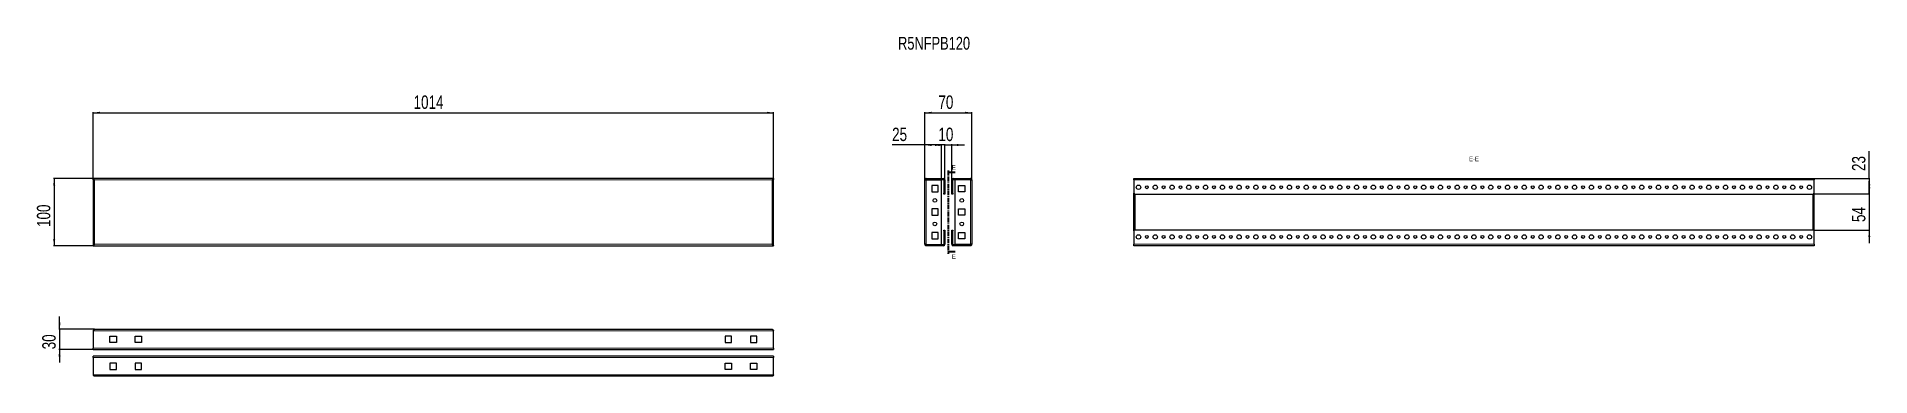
# Model space of a CAD drawing. Header units: millimetres. Extents: x -414 to 2319, y 38 to 544.
import ezdxf

# ---------------------------------------------------------------- set-up
doc = ezdxf.new("R2010")
doc.units = ezdxf.units.MM
doc.linetypes.add('CENTER', pattern=[10.16, 6.35, -1.27, 1.27, -1.27])
doc.layers.add('FORMAT', color=7, linetype='Continuous')
doc.styles.add('SLDTEXTSTYLE0', font='TXT', dxfattribs={"width": 0.75})
doc.dimstyles.new('SLDDIMSTYLE0', dxfattribs={"dimtxt": 20, "dimasz": 10, "dimexe": 0, "dimexo": 0.0625, "dimgap": 5, "dimtad": 2, "dimdec": 1, "dimrnd": 1e-09, "dimzin": 12, "dimdsep": 46, "dimtxsty": 'SLDTEXTSTYLE0', "dimsah": 1, "dimcen": 0.09, "dimadec": 0, "dimazin": 3, "dimtfac": 1, "dimtofl": 0, "dimtmove": 0, "dimatfit": 3, "dimfxl": 0, "dimfrac": 2, "dimtolj": 1, "dimtzin": 12, "dimarcsym": 0})
doc.dimstyles.new('SLDDIMSTYLE1', dxfattribs={"dimtxt": 20, "dimasz": 10, "dimexe": 0, "dimexo": 0.0625, "dimgap": 5, "dimtad": 2, "dimdec": 1, "dimrnd": 1e-09, "dimzin": 12, "dimdsep": 46, "dimtxsty": 'SLDTEXTSTYLE0', "dimsah": 1, "dimcen": 0.09, "dimadec": 0, "dimazin": 3, "dimtfac": 1, "dimtmove": 0, "dimatfit": 0, "dimfxl": 0, "dimfrac": 2, "dimtolj": 1, "dimtzin": 12, "dimarcsym": 0})

# ---------------------------------------------------------------- blocks, each defined once
blk = doc.blocks.new('_D')
at = {"layer": 'FORMAT'}
for p, q in [((-329.8, 330.6), (-329.8, 431.6)), ((-329.8, 430.6), (684.2, 430.6)), ((684.2, 330.6), (684.2, 431.6))]:
    blk.add_line(p, q, dxfattribs=at)
for points in [[(-329.8, 430.6), (-319.8, 429), (-319.8, 432.1)], [(684.2, 430.6), (674.2, 432.1), (674.2, 429)]]:
    blk.add_solid(points, dxfattribs=at)
at = {"layer": 'FORMAT', "insert": (147.7, 456.4), "char_height": 20, "attachment_point": 1, "style": 'SLDTEXTSTYLE0'}
blk.add_mtext('1014', dxfattribs=at)
blk = doc.blocks.new('_D_1')
at = {"layer": 'FORMAT'}
for p, q in [((-329.8, 332.6), (-388.9, 332.6)), ((-387.9, 332.6), (-387.9, 232.6)), ((-329.8, 232.6), (-388.9, 232.6))]:
    blk.add_line(p, q, dxfattribs=at)
for points in [[(-387.9, 332.6), (-389.5, 322.6), (-386.4, 322.6)], [(-387.9, 232.6), (-386.4, 242.6), (-389.5, 242.6)]]:
    blk.add_solid(points, dxfattribs=at)
at = {"layer": 'FORMAT', "insert": (-413.7, 260.4), "char_height": 20, "attachment_point": 1, "rotation": 90, "style": 'SLDTEXTSTYLE0'}
blk.add_mtext('100', dxfattribs=at)
blk = doc.blocks.new('_D_2')
at = {"layer": 'FORMAT'}
for p, q in [((909.7, 330.5), (909.7, 431.6)), ((909.7, 430.6), (979.7, 430.6)), ((979.7, 330.5), (979.7, 431.6))]:
    blk.add_line(p, q, dxfattribs=at)
for points in [[(909.7, 430.6), (919.7, 429), (919.7, 432.1)], [(979.7, 430.6), (969.7, 432.1), (969.7, 429)]]:
    blk.add_solid(points, dxfattribs=at)
at = {"layer": 'FORMAT', "insert": (929.9, 456.4), "char_height": 20, "attachment_point": 1, "style": 'SLDTEXTSTYLE0'}
blk.add_mtext('70', dxfattribs=at)
blk = doc.blocks.new('_D_3')
at = {"layer": 'FORMAT'}
for p, q in [((939.7, 330.5), (939.7, 383.6)), ((949.7, 330.5), (949.7, 383.6)), ((939.7, 382.6), (920.5, 382.6)), ((939.7, 382.6), (949.7, 382.6)), ((949.7, 382.6), (968.9, 382.6))]:
    blk.add_line(p, q, dxfattribs=at)
for points in [[(939.7, 382.6), (929.7, 384.1), (929.7, 381)], [(949.7, 382.6), (959.7, 381), (959.7, 384.1)]]:
    blk.add_solid(points, dxfattribs=at)
at = {"layer": 'FORMAT', "insert": (929.9, 408.4), "char_height": 20, "attachment_point": 1, "style": 'SLDTEXTSTYLE0'}
blk.add_mtext('10', dxfattribs=at)
blk = doc.blocks.new('_D_4')
at = {"layer": 'FORMAT'}
for p, q in [((909.7, 330.5), (909.7, 383.6)), ((934.7, 330.6), (934.7, 383.6)), ((909.7, 382.6), (860.9, 382.6)), ((934.7, 382.6), (909.7, 382.6))]:
    blk.add_line(p, q, dxfattribs=at)
for points in [[(909.7, 382.6), (919.7, 381), (919.7, 384.1)], [(934.7, 382.6), (924.7, 384.1), (924.7, 381)]]:
    blk.add_solid(points, dxfattribs=at)
at = {"layer": 'FORMAT', "insert": (860.9, 408.4), "char_height": 20, "attachment_point": 1, "style": 'SLDTEXTSTYLE0'}
blk.add_mtext('25', dxfattribs=at)
blk = doc.blocks.new('_D_5')
at = {"layer": 'FORMAT'}
for p, q in [((-379.9, 108), (-379.9, 127.3)), ((-327.7, 108), (-380.9, 108)), ((-379.9, 108), (-379.9, 78)), ((-329.8, 78), (-380.9, 78)), ((-379.9, 78), (-379.9, 58.8))]:
    blk.add_line(p, q, dxfattribs=at)
for points in [[(-379.9, 108), (-378.4, 118), (-381.5, 118)], [(-379.9, 78), (-381.5, 68), (-378.4, 68)]]:
    blk.add_solid(points, dxfattribs=at)
at = {"layer": 'FORMAT', "insert": (-405.7, 78.2), "char_height": 20, "attachment_point": 1, "rotation": 90, "style": 'SLDTEXTSTYLE0'}
blk.add_mtext('30', dxfattribs=at)
blk = doc.blocks.new('_D_6')
at = {"layer": 'FORMAT'}
for p, q in [((2317.3, 309.6), (2317.3, 328.8)), ((2234.1, 309.6), (2318.3, 309.6)), ((2317.3, 309.6), (2317.3, 255.6)), ((2234.1, 255.6), (2318.3, 255.6)), ((2317.3, 255.6), (2317.3, 236.3))]:
    blk.add_line(p, q, dxfattribs=at)
for points in [[(2317.3, 309.6), (2318.8, 319.6), (2315.7, 319.6)], [(2317.3, 255.6), (2315.7, 245.6), (2318.8, 245.6)]]:
    blk.add_solid(points, dxfattribs=at)
at = {"layer": 'FORMAT', "insert": (2291.5, 267.8), "char_height": 20, "attachment_point": 1, "rotation": 90, "style": 'SLDTEXTSTYLE0'}
blk.add_mtext('54', dxfattribs=at)
blk = doc.blocks.new('_D_7')
at = {"layer": 'FORMAT'}
for p, q in [((2317.3, 332.6), (2317.3, 373.3)), ((2235.1, 332.6), (2318.3, 332.6)), ((2317.3, 332.6), (2317.3, 309.6)), ((2234.1, 309.6), (2318.3, 309.6))]:
    blk.add_line(p, q, dxfattribs=at)
for points in [[(2317.3, 332.6), (2315.7, 322.6), (2318.8, 322.6)], [(2317.3, 309.6), (2318.8, 319.6), (2315.7, 319.6)]]:
    blk.add_solid(points, dxfattribs=at)
at = {"layer": 'FORMAT', "insert": (2291.5, 343.8), "char_height": 20, "attachment_point": 1, "rotation": 90, "style": 'SLDTEXTSTYLE0'}
blk.add_mtext('23', dxfattribs=at)

msp = doc.modelspace()

# ---------------------------------------------------------------- linework, layer by layer
at = {"color": 7, "linetype": 'Continuous', "lineweight": 25}
for p, q in [((684.22, 332.57), (-329.78, 332.57)), ((-329.78, 331.07), (-329.78, 332.57)), ((-329.78, 331.07), (-329.78, 330.57)), ((-329.78, 330.57), (-329.78, 234.57)), ((-329.78, 330.57), (-328.28, 330.57)), ((684.22, 330.57), (682.72, 330.57)), ((684.22, 332.57), (684.22, 331.07)), ((684.22, 330.57), (684.22, 331.07)), ((684.22, 234.57), (684.22, 330.57)), ((909.68, 234.67), (909.68, 330.47)), ((911.78, 332.57), (911.78, 331.07)), ((911.78, 332.57), (937.58, 332.57)), ((911.78, 331.07), (937.58, 331.07)), ((911.78, 330.57), (934.68, 330.57)), ((934.68, 234.57), (934.68, 330.57)), ((938.18, 330.47), (938.18, 310.57)), ((939.68, 330.47), (939.68, 310.57)), ((949.68, 310.57), (949.68, 330.47)), ((951.18, 310.57), (951.18, 330.47)), ((951.78, 332.57), (977.58, 332.57)), ((951.78, 331.07), (977.58, 331.07)), ((954.68, 234.57), (954.68, 330.57)), ((977.58, 330.57), (954.68, 330.57)), ((977.58, 331.07), (977.58, 332.57)), ((979.68, 330.47), (979.68, 234.67)), ((1221.1, 332.57), (2235.1, 332.57)), ((1221.1, 330.47), (1221.1, 332.57)), ((1221.1, 330.47), (1221.1, 310.57)), ((2235.1, 332.57), (2235.1, 330.47)), ((2235.1, 310.57), (2235.1, 330.47)), ((919.93, 322.32), (919.93, 312.82)), ((929.43, 322.32), (919.93, 322.32)), ((919.93, 312.82), (929.43, 312.82)), ((929.43, 312.82), (929.43, 322.32)), ((938.18, 309.57), (938.18, 310.57)), ((938.18, 310.57), (939.68, 310.57)), ((939.68, 309.57), (938.18, 309.57)), ((939.68, 310.57), (939.68, 309.57)), ((949.68, 310.57), (951.18, 310.57)), ((949.68, 309.57), (949.68, 310.57)), ((951.18, 309.57), (949.68, 309.57)), ((951.18, 310.57), (951.18, 309.57)), ((959.93, 322.32), (969.43, 322.32)), ((959.93, 312.82), (959.93, 322.32)), ((969.43, 312.82), (959.93, 312.82)), ((969.43, 322.32), (969.43, 312.82)), ((1221.1, 310.57), (1222.1, 309.57)), ((1221.1, 254.57), (1221.1, 310.57)), ((1222.1, 309.57), (2234.1, 309.57)), ((1222.6, 255.57), (1222.6, 309.57)), ((2233.6, 255.57), (2233.6, 309.57)), ((2234.1, 309.57), (2235.1, 310.57)), ((2235.1, 254.57), (2235.1, 310.57)), ((919.93, 287.32), (919.93, 277.82)), ((929.43, 287.32), (919.93, 287.32)), ((919.93, 277.82), (929.43, 277.82)), ((929.43, 277.82), (929.43, 287.32)), ((959.93, 287.32), (969.43, 287.32)), ((959.93, 277.82), (959.93, 287.32)), ((969.43, 277.82), (959.93, 277.82)), ((969.43, 287.32), (969.43, 277.82)), ((929.43, 252.32), (919.93, 252.32)), ((919.93, 252.32), (919.93, 242.82)), ((929.43, 242.82), (929.43, 252.32)), ((938.18, 254.57), (938.18, 255.57)), ((938.18, 255.57), (939.68, 255.57)), ((939.68, 254.57), (938.18, 254.57)), ((938.18, 254.57), (938.18, 234.67)), ((939.68, 255.57), (939.68, 254.57)), ((939.68, 254.57), (939.68, 234.67)), ((949.68, 255.57), (951.18, 255.57)), ((949.68, 254.57), (949.68, 255.57)), ((951.18, 254.57), (949.68, 254.57)), ((949.68, 234.67), (949.68, 254.57)), ((951.18, 255.57), (951.18, 254.57)), ((951.18, 234.67), (951.18, 254.57)), ((959.93, 252.32), (969.43, 252.32)), ((959.93, 242.82), (959.93, 252.32)), ((969.43, 252.32), (969.43, 242.82)), ((1222.1, 255.57), (1221.1, 254.57)), ((1221.1, 254.57), (1221.1, 234.67)), ((2234.1, 255.57), (1222.1, 255.57)), ((2235.1, 254.57), (2234.1, 255.57)), ((2235.1, 234.67), (2235.1, 254.57)), ((-328.28, 234.57), (-329.78, 234.57)), ((-329.78, 234.57), (-329.78, 234.07)), ((-329.78, 234.07), (-329.78, 232.57)), ((-329.78, 232.57), (684.22, 232.57)), ((682.72, 234.57), (684.22, 234.57)), ((684.22, 234.07), (684.22, 234.57)), ((684.22, 232.57), (684.22, 234.07)), ((911.78, 234.57), (934.68, 234.57)), ((911.78, 232.57), (911.78, 234.07)), ((937.58, 234.07), (911.78, 234.07)), ((937.58, 232.57), (911.78, 232.57)), ((919.93, 242.82), (929.43, 242.82)), ((977.58, 234.07), (951.78, 234.07)), ((977.58, 232.57), (951.78, 232.57)), ((977.58, 234.57), (954.68, 234.57)), ((969.43, 242.82), (959.93, 242.82)), ((977.58, 234.07), (977.58, 232.57)), ((1221.1, 232.57), (1221.1, 234.67)), ((2235.1, 232.57), (1221.1, 232.57)), ((2235.1, 234.67), (2235.1, 232.57)), ((-329.78, 105.92), (-329.78, 80.12)), ((-327.68, 108.02), (682.12, 108.02)), ((-304.78, 97.77), (-295.28, 97.77)), ((-304.78, 88.27), (-304.78, 97.77)), ((-295.28, 88.27), (-304.78, 88.27)), ((-295.28, 97.77), (-295.28, 88.27)), ((-267.28, 97.77), (-257.78, 97.77)), ((-267.28, 88.27), (-267.28, 97.77)), ((-257.78, 88.27), (-267.28, 88.27)), ((-257.78, 97.77), (-257.78, 88.27)), ((621.72, 97.77), (612.22, 97.77)), ((612.22, 97.77), (612.22, 88.27)), ((612.22, 88.27), (621.72, 88.27)), ((621.72, 88.27), (621.72, 97.77)), ((649.72, 97.77), (649.72, 88.27)), ((659.22, 97.77), (649.72, 97.77)), ((649.72, 88.27), (659.22, 88.27)), ((659.22, 88.27), (659.22, 97.77)), ((684.22, 80.12), (684.22, 105.92)), ((-329.78, 78.02), (-329.78, 80.12)), ((-329.78, 78.02), (684.22, 78.02)), ((684.22, 68.02), (-329.78, 68.02)), ((-329.78, 65.92), (-329.78, 68.02)), ((-329.78, 65.92), (-329.78, 40.12)), ((-295.28, 57.77), (-304.78, 57.77)), ((-304.78, 57.77), (-304.78, 48.27)), ((-295.28, 48.27), (-295.28, 57.77)), ((-257.78, 57.77), (-267.28, 57.77)), ((-267.28, 57.77), (-267.28, 48.27)), ((-257.78, 48.27), (-257.78, 57.77)), ((612.22, 48.27), (612.22, 57.77)), ((612.22, 57.77), (621.72, 57.77)), ((621.72, 57.77), (621.72, 48.27)), ((649.72, 57.77), (659.22, 57.77)), ((649.72, 48.27), (649.72, 57.77)), ((659.22, 57.77), (659.22, 48.27)), ((684.22, 80.12), (684.22, 78.02)), ((684.22, 68.02), (684.22, 65.92)), ((684.22, 40.12), (684.22, 65.92)), ((682.12, 38.02), (-327.68, 38.02)), ((-304.78, 48.27), (-295.28, 48.27)), ((-267.28, 48.27), (-257.78, 48.27)), ((621.72, 48.27), (612.22, 48.27)), ((659.22, 48.27), (649.72, 48.27))]:
    msp.add_line(p, q, dxfattribs=at)
at = {"color": 8, "linetype": 'Continuous', "lineweight": 18}
for p, q in [((-327.68, 330.47), (-327.68, 234.67)), ((682.12, 330.47), (-327.68, 330.47)), ((682.12, 234.67), (682.12, 330.47)), ((911.78, 234.57), (911.78, 330.57)), ((937.58, 331.07), (937.58, 332.57)), ((938.18, 330.47), (939.68, 330.47)), ((951.18, 330.47), (949.68, 330.47)), ((951.78, 331.07), (951.78, 332.57)), ((977.58, 330.57), (977.58, 234.57)), ((1221.1, 330.47), (2235.1, 330.47)), ((1223.2, 255.57), (1223.2, 309.57)), ((2233, 309.57), (2233, 255.57)), ((-327.68, 234.67), (682.12, 234.67)), ((937.58, 234.07), (937.58, 232.57)), ((938.18, 234.67), (939.68, 234.67)), ((951.18, 234.67), (949.68, 234.67)), ((951.78, 234.07), (951.78, 232.57)), ((2235.1, 234.67), (1221.1, 234.67)), ((-329.78, 105.92), (684.22, 105.92)), ((-329.78, 80.12), (684.22, 80.12)), ((684.22, 65.92), (-329.78, 65.92)), ((684.22, 40.12), (-329.78, 40.12))]:
    msp.add_line(p, q, dxfattribs=at)
at = {"color": 7, "linetype": 'CENTER', "lineweight": 35}
msp.add_line((944.29, 344.57), (944.29, 220.56), dxfattribs=at)
at = {"color": 7, "linetype": 'Continuous', "lineweight": 35}
for p, q in [((954.93, 341.57), (944.29, 341.57)), ((954.93, 223.56), (944.29, 223.56))]:
    msp.add_line(p, q, dxfattribs=at)
at = {"color": 7, "linetype": 'Continuous', "lineweight": 25}
for centre, radius in [((924.68, 300.07), 2.75), ((964.68, 300.07), 2.75), ((1228.1, 319.57), 3.25), ((1240.6, 319.57), 2.1), ((1253.1, 319.57), 3.25), ((1265.6, 319.57), 2.1), ((1278.1, 319.57), 3.25), ((1290.6, 319.57), 2.1), ((1303.1, 319.57), 3.25), ((1315.6, 319.57), 2.1), ((1328.1, 319.57), 3.25), ((1340.6, 319.57), 2.1), ((1353.1, 319.57), 3.25), ((1365.6, 319.57), 2.1), ((1378.1, 319.57), 3.25), ((1390.6, 319.57), 2.1), ((1403.1, 319.57), 3.25), ((1415.6, 319.57), 2.1), ((1428.1, 319.57), 3.25), ((1440.6, 319.57), 2.1), ((1453.1, 319.57), 3.25), ((1465.6, 319.57), 2.1), ((1478.1, 319.57), 3.25), ((1490.6, 319.57), 2.1), ((1503.1, 319.57), 3.25), ((1515.6, 319.57), 2.1), ((1528.1, 319.57), 3.25), ((1540.6, 319.57), 2.1), ((1553.1, 319.57), 3.25), ((1565.6, 319.57), 2.1), ((1578.1, 319.57), 3.25), ((1590.6, 319.57), 2.1), ((1603.1, 319.57), 3.25), ((1615.6, 319.57), 2.1), ((1628.1, 319.57), 3.25), ((1640.6, 319.57), 2.1), ((1653.1, 319.57), 3.25), ((1665.6, 319.57), 2.1), ((1678.1, 319.57), 3.25), ((1690.6, 319.57), 2.1), ((1703.1, 319.57), 3.25), ((1715.6, 319.57), 2.1), ((1728.1, 319.57), 3.25), ((1740.6, 319.57), 2.1), ((1753.1, 319.57), 3.25), ((1765.6, 319.57), 2.1), ((1778.1, 319.57), 3.25), ((1790.6, 319.57), 2.1), ((1803.1, 319.57), 3.25), ((1815.6, 319.57), 2.1), ((1828.1, 319.57), 3.25), ((1840.6, 319.57), 2.1), ((1853.1, 319.57), 3.25), ((1865.6, 319.57), 2.1), ((1878.1, 319.57), 3.25), ((1890.6, 319.57), 2.1), ((1903.1, 319.57), 3.25), ((1915.6, 319.57), 2.1), ((1928.1, 319.57), 3.25), ((1940.6, 319.57), 2.1), ((1953.1, 319.57), 3.25), ((1965.6, 319.57), 2.1), ((1978.1, 319.57), 3.25), ((1990.6, 319.57), 2.1), ((2003.1, 319.57), 3.25), ((2015.6, 319.57), 2.1), ((2028.1, 319.57), 3.25), ((2040.6, 319.57), 2.1), ((2053.1, 319.57), 3.25), ((2065.6, 319.57), 2.1), ((2078.1, 319.57), 3.25), ((2090.6, 319.57), 2.1), ((2103.1, 319.57), 3.25), ((2115.6, 319.57), 2.1), ((2128.1, 319.57), 3.25), ((2140.6, 319.57), 2.1), ((2153.1, 319.57), 3.25), ((2165.6, 319.57), 2.1), ((2178.1, 319.57), 3.25), ((2190.6, 319.57), 2.1), ((2203.1, 319.57), 3.25), ((2215.6, 319.57), 2.1), ((2228.1, 319.57), 3.25), ((924.68, 265.07), 2.75), ((964.68, 265.07), 2.75), ((1228.1, 245.57), 3.25), ((1240.6, 245.57), 2.1), ((1253.1, 245.57), 3.25), ((1265.6, 245.57), 2.1), ((1278.1, 245.57), 3.25), ((1290.6, 245.57), 2.1), ((1303.1, 245.57), 3.25), ((1315.6, 245.57), 2.1), ((1328.1, 245.57), 3.25), ((1340.6, 245.57), 2.1), ((1353.1, 245.57), 3.25), ((1365.6, 245.57), 2.1), ((1378.1, 245.57), 3.25), ((1390.6, 245.57), 2.1), ((1403.1, 245.57), 3.25), ((1415.6, 245.57), 2.1), ((1428.1, 245.57), 3.25), ((1440.6, 245.57), 2.1), ((1453.1, 245.57), 3.25), ((1465.6, 245.57), 2.1), ((1478.1, 245.57), 3.25), ((1490.6, 245.57), 2.1), ((1503.1, 245.57), 3.25), ((1515.6, 245.57), 2.1), ((1528.1, 245.57), 3.25), ((1540.6, 245.57), 2.1), ((1553.1, 245.57), 3.25), ((1565.6, 245.57), 2.1), ((1578.1, 245.57), 3.25), ((1590.6, 245.57), 2.1), ((1603.1, 245.57), 3.25), ((1615.6, 245.57), 2.1), ((1628.1, 245.57), 3.25), ((1640.6, 245.57), 2.1), ((1653.1, 245.57), 3.25), ((1665.6, 245.57), 2.1), ((1678.1, 245.57), 3.25), ((1690.6, 245.57), 2.1), ((1703.1, 245.57), 3.25), ((1715.6, 245.57), 2.1), ((1728.1, 245.57), 3.25), ((1740.6, 245.57), 2.1), ((1753.1, 245.57), 3.25), ((1765.6, 245.57), 2.1), ((1778.1, 245.57), 3.25), ((1790.6, 245.57), 2.1), ((1803.1, 245.57), 3.25), ((1815.6, 245.57), 2.1), ((1828.1, 245.57), 3.25), ((1840.6, 245.57), 2.1), ((1853.1, 245.57), 3.25), ((1865.6, 245.57), 2.1), ((1878.1, 245.57), 3.25), ((1890.6, 245.57), 2.1), ((1903.1, 245.57), 3.25), ((1915.6, 245.57), 2.1), ((1928.1, 245.57), 3.25), ((1940.6, 245.57), 2.1), ((1953.1, 245.57), 3.25), ((1965.6, 245.57), 2.1), ((1978.1, 245.57), 3.25), ((1990.6, 245.57), 2.1), ((2003.1, 245.57), 3.25), ((2015.6, 245.57), 2.1), ((2028.1, 245.57), 3.25), ((2040.6, 245.57), 2.1), ((2053.1, 245.57), 3.25), ((2065.6, 245.57), 2.1), ((2078.1, 245.57), 3.25), ((2090.6, 245.57), 2.1), ((2103.1, 245.57), 3.25), ((2115.6, 245.57), 2.1), ((2128.1, 245.57), 3.25), ((2140.6, 245.57), 2.1), ((2153.1, 245.57), 3.25), ((2165.6, 245.57), 2.1), ((2178.1, 245.57), 3.25), ((2190.6, 245.57), 2.1), ((2203.1, 245.57), 3.25), ((2215.6, 245.57), 2.1), ((2228.1, 245.57), 3.25)]:
    msp.add_circle(centre, radius, dxfattribs=at)
for centre, radius, start, end in [((937.58, 330.47), 2.1, 0, 90), ((937.58, 330.47), 0.6, 0, 90), ((951.78, 330.47), 2.1, 90, 180), ((951.78, 330.47), 0.6, 90, 180), ((937.58, 234.67), 2.1, 270, 0), ((937.58, 234.67), 0.6, 270, 0), ((951.78, 234.67), 2.1, 180, 270), ((951.78, 234.67), 0.6, 180, 270)]:
    msp.add_arc(centre, radius, start, end, dxfattribs=at)
for points, knots in [([(-327.68, 330.47), (-327.86, 330.75), (-328.22, 331.31), (-328.75, 332.01), (-329.27, 332.48), (-329.62, 332.54), (-329.78, 332.57)], [0, 0, 0, 0, 0.25475266, 0.50964469, 0.7645377, 1, 1, 1, 1]), ([(-327.68, 330.47), (-327.86, 330.55), (-328.23, 330.71), (-328.92, 330.98), (-329.44, 331.03), (-329.78, 331.07)], [0, 0, 0, 0, 0.2598775, 0.5197391, 1, 1, 1, 1]), ([(979.68, 330.47), (979.65, 330.75), (979.59, 331.31), (979.08, 332.01), (978.38, 332.48), (977.84, 332.54), (977.58, 332.57)], [0, 0, 0, 0, 0.25475266, 0.50964469, 0.7645377, 1, 1, 1, 1]), ([(978.18, 330.47), (978.18, 330.55), (978.16, 330.71), (977.97, 330.98), (977.73, 331.03), (977.58, 331.07)], [0, 0, 0, 0, 0.2598775, 0.5197391, 1, 1, 1, 1]), ([(682.12, 108.02), (682.3, 107.99), (682.65, 107.92), (683.19, 107.42), (683.71, 106.72), (684.06, 106.18), (684.22, 105.92)], [0, 0, 0, 0, 0.2547527, 0.5096447, 0.7645377, 1, 1, 1, 1]), ([(-327.68, 38.02), (-327.86, 38.05), (-328.22, 38.12), (-328.75, 38.62), (-329.27, 39.32), (-329.62, 39.86), (-329.78, 40.12)], [0, 0, 0, 0, 0.25475266, 0.50964469, 0.7645377, 1, 1, 1, 1])]:
    msp.add_open_spline(points, degree=3, knots=knots, dxfattribs=at)
for points in [[(-329.78, 330.57), (-329.75, 330.56), (-329.69, 330.54), (-329.2, 330.52), (-328.51, 330.49), (-327.96, 330.47), (-327.68, 330.47)], [(684.22, 332.57), (684.04, 332.53), (683.69, 332.47), (683.17, 331.99), (682.64, 331.29), (682.29, 330.74), (682.12, 330.47)], [(684.22, 331.07), (683.87, 331.03), (683.17, 330.95), (682.47, 330.63), (682.12, 330.47)], [(682.12, 330.47), (682.39, 330.47), (682.95, 330.49), (683.64, 330.52), (684.13, 330.54), (684.19, 330.56), (684.22, 330.57)], [(911.78, 332.57), (911.51, 332.53), (910.96, 332.47), (910.27, 331.99), (909.78, 331.29), (909.72, 330.74), (909.68, 330.47)], [(909.68, 330.47), (909.72, 330.47), (909.78, 330.49), (910.27, 330.52), (910.96, 330.54), (911.51, 330.56), (911.78, 330.57)], [(911.78, 331.07), (911.62, 331.03), (911.3, 330.95), (911.22, 330.63), (911.18, 330.47)], [(977.58, 330.57), (977.86, 330.56), (978.41, 330.54), (979.1, 330.52), (979.59, 330.49), (979.65, 330.47), (979.68, 330.47)], [(-329.78, 234.07), (-329.43, 234.1), (-328.73, 234.18), (-328.03, 234.5), (-327.68, 234.67)], [(-329.78, 232.57), (-329.61, 232.6), (-329.26, 232.66), (-328.73, 233.15), (-328.21, 233.84), (-327.86, 234.39), (-327.68, 234.67)], [(-327.68, 234.67), (-327.96, 234.66), (-328.51, 234.64), (-329.2, 234.62), (-329.69, 234.59), (-329.75, 234.57), (-329.78, 234.57)], [(682.12, 234.67), (682.29, 234.39), (682.64, 233.84), (683.17, 233.15), (683.69, 232.66), (684.04, 232.6), (684.22, 232.57)], [(682.12, 234.67), (682.47, 234.5), (683.17, 234.18), (683.87, 234.1), (684.22, 234.07)], [(684.22, 234.57), (684.19, 234.57), (684.13, 234.59), (683.64, 234.62), (682.95, 234.64), (682.39, 234.66), (682.12, 234.67)], [(911.78, 234.57), (911.51, 234.57), (910.96, 234.59), (910.27, 234.62), (909.78, 234.64), (909.72, 234.66), (909.68, 234.67)], [(909.68, 234.67), (909.72, 234.39), (909.78, 233.84), (910.27, 233.15), (910.96, 232.66), (911.51, 232.6), (911.78, 232.57)], [(911.18, 234.67), (911.22, 234.5), (911.3, 234.18), (911.62, 234.1), (911.78, 234.07)], [(977.58, 234.07), (977.75, 234.1), (978.07, 234.18), (978.15, 234.5), (978.18, 234.67)], [(977.58, 232.57), (977.86, 232.6), (978.41, 232.66), (979.1, 233.15), (979.59, 233.84), (979.65, 234.39), (979.68, 234.67)], [(979.68, 234.67), (979.65, 234.66), (979.59, 234.64), (979.1, 234.62), (978.41, 234.59), (977.86, 234.57), (977.58, 234.57)], [(-329.78, 105.92), (-329.61, 106.19), (-329.26, 106.75), (-328.73, 107.44), (-328.21, 107.92), (-327.86, 107.99), (-327.68, 108.02)], [(684.22, 40.12), (684.04, 39.84), (683.69, 39.29), (683.17, 38.6), (682.64, 38.11), (682.29, 38.05), (682.12, 38.02)]]:
    msp.add_open_spline(points, degree=3, dxfattribs=at)
at = {"color": 7, "linetype": 'Continuous', "lineweight": 35}
for points in [[(944.29, 341.57), (951.29, 340.45), (951.29, 342.69)], [(944.29, 223.56), (951.29, 222.44), (951.29, 224.68)]]:
    msp.add_solid(points, dxfattribs=at)

# ---------------------------------------------------------------- texts
at = {"color": 7, "linetype": 'Continuous', "char_height": 7, "attachment_point": 1, "style": 'SLDTEXTSTYLE0'}
for insert in [(949.92, 352.68), (949.92, 219.86)]:
    msp.add_mtext('E', dxfattribs=dict(at, insert=insert))
at = {"layer": 'FORMAT', "style": 'SLDTEXTSTYLE0'}
for s, insert, char_height, attachment_point in [('R5NFPB120', (869.8, 543.61), 19.05, 1), ('E-E', (1728.18, 365.26), 7, 2)]:
    msp.add_mtext(s, dxfattribs=dict(at, insert=insert, char_height=char_height, attachment_point=attachment_point))

# ---------------------------------------------------------------- dimensions: what is measured, and where the dimension line sits
at = {"layer": 'FORMAT'}
for base, p1, p2, dimstyle, picture, middle in [((684.22, 430.57), (-329.78, 330.57), (684.22, 330.57), 'SLDDIMSTYLE0', '_D', (177.22, 430.57)), ((979.68, 430.57), (909.68, 330.47), (979.68, 330.47), 'SLDDIMSTYLE0', '_D_2', (944.68, 430.57)), ((909.68, 382.57), (934.68, 330.57), (909.68, 330.47), 'SLDDIMSTYLE0', '_D_4', (875.68, 382.57)), ((949.68, 382.57), (939.68, 330.47), (949.68, 330.47), 'SLDDIMSTYLE1', '_D_3', (944.68, 382.57))]:
    dim = msp.add_linear_dim(base=base, p1=p1, p2=p2, dimstyle=dimstyle, dxfattribs=at)
    dim.commit()
    dim.dimension.update_dxf_attribs({"geometry": picture, "text_midpoint": middle, "dimtype": 160})
for base, p1, p2, dimstyle, picture, middle in [((2317.26, 309.57), (2235.1, 332.57), (2234.1, 309.57), 'SLDDIMSTYLE0', '_D_7', (2317.26, 358.57)), ((-387.95, 232.57), (-329.78, 332.57), (-329.78, 232.57), 'SLDDIMSTYLE0', '_D_1', (-387.95, 282.57)), ((2317.26, 255.57), (2234.1, 309.57), (2234.1, 255.57), 'SLDDIMSTYLE1', '_D_6', (2317.26, 282.57)), ((-379.95, 78.02), (-327.68, 108.02), (-329.78, 78.02), 'SLDDIMSTYLE1', '_D_5', (-379.95, 93.02))]:
    dim = msp.add_linear_dim(base=base, p1=p1, p2=p2, angle=90, dimstyle=dimstyle, dxfattribs=at)
    dim.commit()
    dim.dimension.update_dxf_attribs({"geometry": picture, "text_midpoint": middle, "dimtype": 160})

doc.saveas('drawing.dxf')
